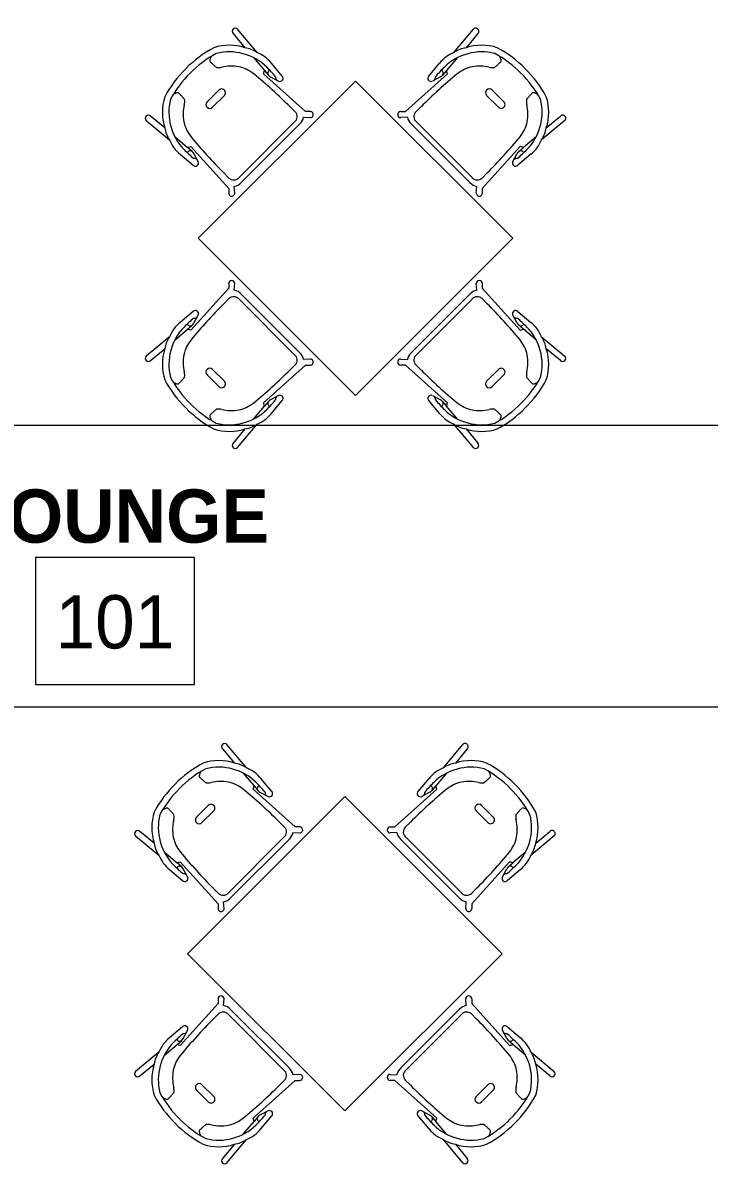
# Model space of a CAD drawing. Header units: inches. Extents: x 23906 to 26777, y -23220 to -20467.
# Drawn here: x 26146.5 to 26257.5, y -22663.4 to -22477.9 of the extents above; entities that cross this region are included whole.
import ezdxf

# ---------------------------------------------------------------- set-up
doc = ezdxf.new("R2010")
doc.units = ezdxf.units.IN
doc.header["$MEASUREMENT"] = 0
doc.linetypes.add('Grid Line 1_2_', pattern=[0.875, 0.5, -0.125, 0.125, -0.125])
for name, color, linetype, lineweight in [('A-AREA-IDEN', 2, 'Continuous', 9), ('G-ANNO-SYMB', 111, 'Continuous', 9), ('I-FURN', 30, 'Continuous', 20), ('S-GRID', 1, 'Continuous', 9)]:
    doc.layers.add(name, color=color, linetype=linetype, lineweight=lineweight)
doc.styles.add('Century Gothic', font='GOTHIC.TTF', dxfattribs={"height": 8.622671})
doc.styles.add('Century Gothic_B', font='GOTHICB.TTF', dxfattribs={"height": 8.616719})

# ---------------------------------------------------------------- blocks, each defined once
blk = doc.blocks.new('Falcon 7700 Series Pedestal Base - 36_ Square Top x 30_ - Wheelchair Height-460525-Enlarged First Floor Plan _East_')
at = {"layer": 'I-FURN', "color": 43, "lineweight": 13}
for p, q in [((18, 18), (-18, 18)), ((-18, 18), (-18, -18)), ((18, -18), (18, 18)), ((-18, -18), (18, -18))]:
    blk.add_line(p, q, dxfattribs=at)
blk = doc.blocks.new('HermanMiller_Collection_Air-Chair_SideChair_Arms - Arms-457867-Enlarged First Floor Plan _East_')
at = {"layer": 'I-FURN', "color": 43, "lineweight": 13}
for p, q in [((-3.55, 10.02), (-8.45, 10.45)), ((-8.45, 9.45), (-5.47, 9.18)), ((2.04, 10.2), (-0.69, 10.45)), ((9.32, 9.33), (8.79, 8.8)), ((-3.35, 9.02), (-0.6, 8.8)), ((-0.34, 8.32), (-0.6, 8.8)), ((-0.6, 8.8), (0.38, 8.73)), ((8.79, 8.8), (-0.34, 8.32)), ((0.77, 8.78), (2.2, 9.22)), ((6.45, 7.57), (7.62, 7.57)), ((9.17, 7.94), (10.01, 8.64)), ((8.7, 6.35), (8.7, -6.35)), ((9.52, -6.69), (9.52, 6.69)), ((-3.6, 1.35), (-3.6, -1.35)), ((-2.35, -1.35), (-2.35, 1.35)), ((-5.47, -9.18), (-8.45, -9.45)), ((-3.35, -9.02), (-0.6, -8.8)), ((-0.6, -8.8), (-0.34, -8.32)), ((0.38, -8.73), (-0.6, -8.8)), ((-0.34, -8.32), (8.79, -8.8)), ((2.2, -9.22), (0.77, -8.78)), ((6.45, -7.57), (7.62, -7.57)), ((8.79, -8.8), (9.32, -9.33)), ((10.01, -8.64), (9.17, -7.94)), ((-8.45, -10.45), (-3.55, -10.02)), ((-0.69, -10.45), (2.04, -10.2))]:
    blk.add_line(p, q, dxfattribs=at)
for centre, radius, start, end in [((-8.45, 9.95), 0.5, 90, 270), ((-0.65, 0.76), 8.69, 90.7893, 148.9202), ((-2.46, 4.97), 5.17, 102.2096, 125.548), ((-1.25, 4.41), 6.06, 84.7201, 112.311), ((-0.51, -9.88), 19.32, 84.4222, 90.7893), ((0.44, 9.26), 0.53, 159.7405, 262.7198), ((1.81, 9.64), 0.521, 212.9555, 275.0445), ((2.06, 9.7), 0.499, 287, 91.3054), ((9.66, 8.99), 0.49, 315, 135), ((-1.51, 1.66), 8.5, 117.7851, 152.2149), ((6.58, -76.67), 84.24, 90.0911, 95.4677), ((0.45, 9.65), 0.924, 265.6115, 290.3639), ((7.62, 6.48), 1.09, 353.2467, 90.0911), ((7.56, 6.82), 1.97, 356.1033, 34.6542), ((9.93, 0), 19.77, 163.4787, 196.5213), ((-0.23, 0.83), 6.63, 124.5004, 148.6439), ((-0.92, 1.66), 5.55, 95.4677, 123.4626), ((9.93, 0), 18.77, 163.7855, 196.2145), ((-7.66, 5.36), 2.08, 305.4968, 328.6439), ((-2.98, 1.35), 0.625, 360, 180), ((-2.98, -1.35), 0.625, 180, 360), ((-7.66, -5.36), 2.08, 31.3561, 54.5032), ((-0.65, -0.76), 8.69, 211.0798, 269.2107), ((-0.23, -0.83), 6.63, 211.3561, 235.4996), ((-1.51, -1.66), 8.5, 207.7851, 242.2149), ((-0.92, -1.66), 5.55, 236.5374, 264.5323), ((6.58, 76.67), 84.24, 264.5323, 269.9089), ((7.62, -6.48), 1.09, 269.9089, 6.7533), ((7.56, -6.82), 1.97, 325.3458, 3.8967), ((-2.46, -4.97), 5.17, 234.452, 257.7904), ((0.44, -9.26), 0.53, 97.2802, 200.2595), ((0.45, -9.65), 0.924, 69.6361, 94.3885), ((1.81, -9.64), 0.521, 84.9555, 147.0445), ((2.06, -9.7), 0.499, 268.6946, 73), ((9.66, -8.99), 0.49, 225, 45), ((-8.45, -9.95), 0.5, 90, 270), ((-1.25, -4.41), 6.06, 247.689, 275.2799), ((-0.51, 9.88), 19.32, 269.2107, 275.5778)]:
    blk.add_arc(centre, radius, start, end, dxfattribs=at)
for centre, major_axis, ratio, start_param, end_param in [((-7.46, 6.92), (0.03, 3.66), 0.320235, 2.34328, 2.536765), ((-7.87, 5.38), (-0.03, 1.79), 0.298783, 2.522217, 3.153947), ((-7.87, -5.38), (0.03, 1.79), 0.298783, 6.270831, 6.902561), ((-7.46, -6.92), (-0.03, 3.66), 0.320235, 0.604828, 0.798312)]:
    blk.add_ellipse(centre, major_axis=major_axis, ratio=ratio, start_param=start_param, end_param=end_param, dxfattribs=at)
for points in [[(-6.45, 3.67), (-6.52, 3.66), (-6.67, 3.64), (-6.9, 3.62), (-7.13, 3.61), (-7.4, 3.6), (-7.65, 3.59), (-7.83, 3.59)], [(-6.45, -3.67), (-6.52, -3.66), (-6.67, -3.64), (-6.9, -3.62), (-7.13, -3.61), (-7.4, -3.6), (-7.65, -3.59), (-7.83, -3.59)]]:
    blk.add_open_spline(points, degree=3, knots=[-1, -1, -1, -1, -0.75, -0.5, -0.375, -0.25, 0, 0, 0, 0], dxfattribs=at)
blk = doc.blocks.new('HermanMiller_Collection_Air-Chair_SideChair_Arms - Arms-460524-Enlarged First Floor Plan _East_')
at = {"layer": 'I-FURN', "color": 43, "lineweight": 13}
for p, q in [((-8.45, 10.45), (-3.55, 10.02)), ((-5.47, 9.18), (-8.45, 9.45)), ((-0.69, 10.45), (2.04, 10.2)), ((8.79, 8.8), (9.32, 9.33)), ((-3.35, 9.02), (-0.6, 8.8)), ((-0.6, 8.8), (-0.34, 8.32)), ((0.38, 8.73), (-0.6, 8.8)), ((-0.34, 8.32), (8.79, 8.8)), ((2.2, 9.22), (0.77, 8.78)), ((6.45, 7.57), (7.62, 7.57)), ((10.01, 8.64), (9.17, 7.94)), ((8.7, -6.35), (8.7, 6.35)), ((9.52, 6.69), (9.52, -6.69)), ((-3.6, -1.35), (-3.6, 1.35)), ((-2.35, 1.35), (-2.35, -1.35)), ((-8.45, -9.45), (-5.47, -9.18)), ((-3.35, -9.02), (-0.6, -8.8)), ((-0.34, -8.32), (-0.6, -8.8)), ((-0.6, -8.8), (0.38, -8.73)), ((8.79, -8.8), (-0.34, -8.32)), ((0.77, -8.78), (2.2, -9.22)), ((6.45, -7.57), (7.62, -7.57)), ((9.32, -9.33), (8.79, -8.8)), ((9.17, -7.94), (10.01, -8.64)), ((-3.55, -10.02), (-8.45, -10.45)), ((2.04, -10.2), (-0.69, -10.45))]:
    blk.add_line(p, q, dxfattribs=at)
for centre, radius, start, end in [((-8.45, 9.95), 0.5, 90, 270), ((-0.65, 0.76), 8.69, 90.7893, 148.9202), ((-2.46, 4.97), 5.17, 102.2096, 125.548), ((-1.25, 4.41), 6.06, 84.7201, 112.311), ((-0.51, -9.88), 19.32, 84.4222, 90.7893), ((0.44, 9.26), 0.53, 159.7405, 262.7198), ((1.81, 9.64), 0.521, 212.9555, 275.0445), ((2.06, 9.7), 0.499, 287, 91.3054), ((9.66, 8.99), 0.49, 315, 135), ((-1.51, 1.66), 8.5, 117.7851, 152.2149), ((6.58, -76.67), 84.24, 90.0911, 95.4677), ((0.45, 9.65), 0.924, 265.6115, 290.3639), ((7.62, 6.48), 1.09, 353.2467, 90.0911), ((7.56, 6.82), 1.97, 356.1033, 34.6542), ((9.93, 0), 19.77, 163.4787, 196.5213), ((-0.23, 0.83), 6.63, 124.5004, 148.6439), ((-0.92, 1.66), 5.55, 95.4677, 123.4626), ((9.93, 0), 18.77, 163.7855, 196.2145), ((-7.66, 5.36), 2.08, 305.4968, 328.6439), ((-2.98, 1.35), 0.625, 0, 180), ((-2.98, -1.35), 0.625, 180, 0), ((-7.66, -5.36), 2.08, 31.3561, 54.5032), ((-0.65, -0.76), 8.69, 211.0798, 269.2107), ((-0.23, -0.83), 6.63, 211.3561, 235.4996), ((-1.51, -1.66), 8.5, 207.7851, 242.2149), ((-0.92, -1.66), 5.55, 236.5374, 264.5323), ((6.58, 76.67), 84.24, 264.5323, 269.9089), ((7.62, -6.48), 1.09, 269.9089, 6.7533), ((7.56, -6.82), 1.97, 325.3458, 3.8967), ((-2.46, -4.97), 5.17, 234.452, 257.7904), ((0.44, -9.26), 0.53, 97.2802, 200.2595), ((0.45, -9.65), 0.924, 69.6361, 94.3885), ((1.81, -9.64), 0.521, 84.9555, 147.0445), ((2.06, -9.7), 0.499, 268.6946, 73), ((9.66, -8.99), 0.49, 225, 45), ((-8.45, -9.95), 0.5, 90, 270), ((-1.25, -4.41), 6.06, 247.689, 275.2799), ((-0.51, 9.88), 19.32, 269.2107, 275.5778)]:
    blk.add_arc(centre, radius, start, end, dxfattribs=at)
for centre, major_axis, ratio, start_param, end_param in [((-7.46, 6.92), (0.03, 3.66), 0.320235, 2.34328, 2.536765), ((-7.87, 5.38), (-0.03, 1.79), 0.298783, 2.522217, 3.153947), ((-7.87, -5.38), (0.03, 1.79), 0.298783, 6.270831, 6.902561), ((-7.46, -6.92), (-0.03, 3.66), 0.320235, 0.604828, 0.798312)]:
    blk.add_ellipse(centre, major_axis=major_axis, ratio=ratio, start_param=start_param, end_param=end_param, dxfattribs=at)
for points in [[(-6.45, 3.67), (-6.52, 3.66), (-6.67, 3.64), (-6.9, 3.62), (-7.13, 3.61), (-7.4, 3.6), (-7.65, 3.59), (-7.83, 3.59)], [(-6.45, -3.67), (-6.52, -3.66), (-6.67, -3.64), (-6.9, -3.62), (-7.13, -3.61), (-7.4, -3.6), (-7.65, -3.59), (-7.83, -3.59)]]:
    blk.add_open_spline(points, degree=3, knots=[-1, -1, -1, -1, -0.75, -0.5, -0.375, -0.25, 0, 0, 0, 0], dxfattribs=at)

msp = doc.modelspace()

# ---------------------------------------------------------------- linework, layer by layer
at = {"layer": 'A-AREA-IDEN', "flags": 128}
msp.add_lwpolyline([(26148.51692, -22564.4251), (26148.51692, -22584.99653), (26174.22692, -22584.99653), (26174.22692, -22564.4251)], close=True, dxfattribs=at)
at = {"layer": 'G-ANNO-SYMB'}
msp.add_line((26490.38628, -22588.63029), (23915.42951, -22588.63029), dxfattribs=at)
at = {"layer": 'S-GRID', "linetype": 'Grid Line 1_2_'}
for p, q in [((26486.39177, -22543.05281), (24012.51838, -22543.05281)), ((26583.90261, -22543.05281), (24110.3815, -22543.05281))]:
    msp.add_line(p, q, dxfattribs=at)

# ---------------------------------------------------------------- block references
at = {"layer": 'I-FURN', "color": 43, "lineweight": 13}
for name, p, rotation in [('HermanMiller_Collection_Air-Chair_SideChair_Arms - Arms-457867-Enlarged First Floor Plan _East_', (26179.79109, -22492.23833), 314.9999999999997), ('HermanMiller_Collection_Air-Chair_SideChair_Arms - Arms-460524-Enlarged First Floor Plan _East_', (26220.80328, -22492.23833), 224.9999999999995), ('Falcon 7700 Series Pedestal Base - 36_ Square Top x 30_ - Wheelchair Height-460525-Enlarged First Floor Plan _East_', (26200.29719, -22512.74443), 314.9999999999997), ('HermanMiller_Collection_Air-Chair_SideChair_Arms - Arms-457867-Enlarged First Floor Plan _East_', (26179.79109, -22533.25052), 44.99999999999943), ('HermanMiller_Collection_Air-Chair_SideChair_Arms - Arms-460524-Enlarged First Floor Plan _East_', (26220.80328, -22533.25052), 134.9999999999997), ('HermanMiller_Collection_Air-Chair_SideChair_Arms - Arms-457867-Enlarged First Floor Plan _East_', (26178.07916, -22608.04671), 314.9999999999997), ('HermanMiller_Collection_Air-Chair_SideChair_Arms - Arms-460524-Enlarged First Floor Plan _East_', (26219.09135, -22608.04671), 224.9999999999995), ('Falcon 7700 Series Pedestal Base - 36_ Square Top x 30_ - Wheelchair Height-460525-Enlarged First Floor Plan _East_', (26198.58526, -22628.55281), 314.9999999999997), ('HermanMiller_Collection_Air-Chair_SideChair_Arms - Arms-457867-Enlarged First Floor Plan _East_', (26178.07916, -22649.05891), 44.99999999999943), ('HermanMiller_Collection_Air-Chair_SideChair_Arms - Arms-460524-Enlarged First Floor Plan _East_', (26219.09135, -22649.05891), 134.9999999999997)]:
    msp.add_blockref(name, p, dxfattribs=dict(at, rotation=rotation))

# ---------------------------------------------------------------- texts
at = {"layer": 'A-AREA-IDEN', "attachment_point": 2}
for s, insert, char_height, width, line_spacing_factor, style in [('LOUNGE', (26161.65795, -22553.40122), 8.616719, 57.78, 0.984796, 'Century Gothic_B'), ('101', (26161.37192, -22570.51672), 8.622671, 23.652, 0.984117, 'Century Gothic')]:
    msp.add_mtext(s, dxfattribs=dict(at, insert=insert, char_height=char_height, width=width, line_spacing_factor=line_spacing_factor, style=style))

doc.saveas('drawing.dxf')
